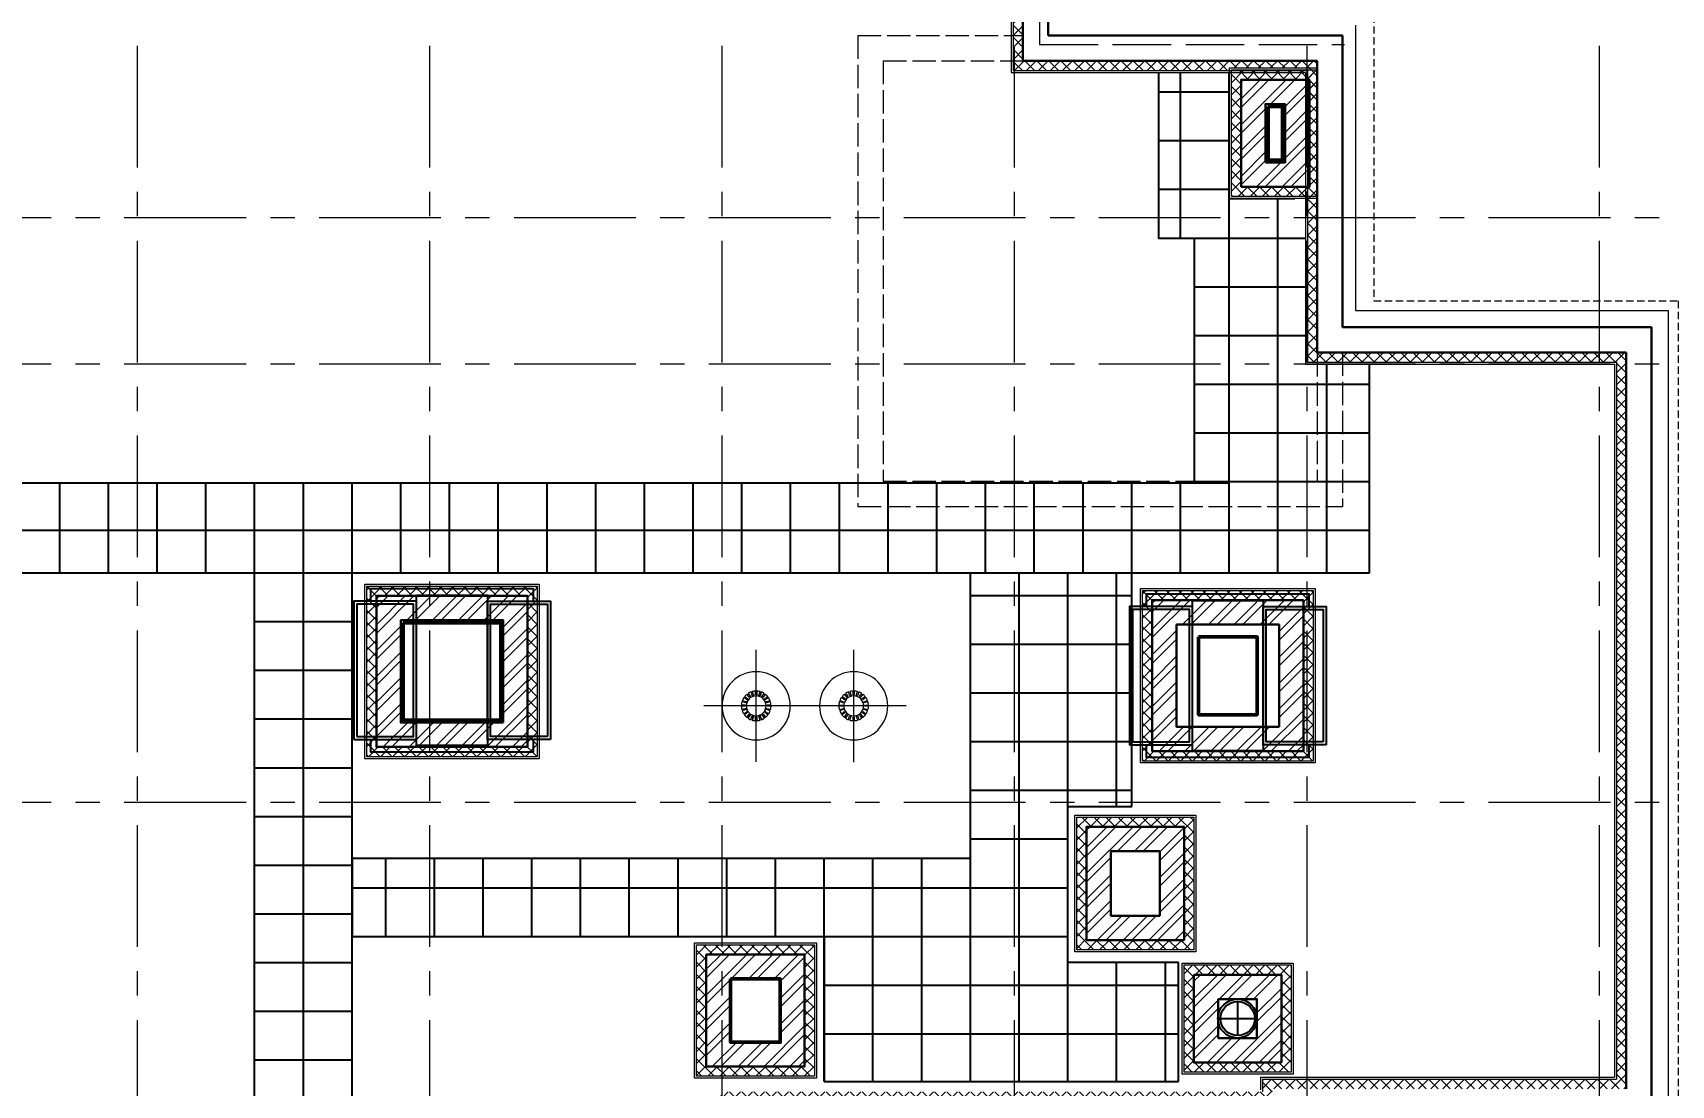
# Model space of a CAD drawing. Header units: millimetres. Extents: x -8689834 to 9419935, y 0 to 135940.
# Drawn here: x 199509 to 216321, y 91694 to 102498 of the extents above; entities that cross this region are included whole.
import ezdxf
from ezdxf import colors
from ezdxf.entities.mleader import LeaderData, LeaderLine
from ezdxf.math import Vec2, Vec3

# ---------------------------------------------------------------- set-up
doc = ezdxf.new("R2010")
doc.units = ezdxf.units.MM
doc.header["$MEASUREMENT"] = 0
for name, pattern in [('ACAD_ISO02W100', [15, 12, -3]), ('CENTER', [2, 1.25, -0.25, 0.25, -0.25]), ('DASH', [0.375, 0.25, -0.125])]:
    doc.linetypes.add(name, pattern=pattern)
doc.layers.get('0').update_dxf_attribs({"color": 250, "lineweight": 9})
for name, color, linetype, lineweight in [('АР_Воронки н', 82, 'Continuous', 9), ('АР_Карниз', 22, 'Continuous', 9), ('АР_Навесной фасад', 190, 'Continuous', 5), ('АР_Оси', 7, 'Continuous', 9), ('АР_Отметки', 250, 'Continuous', 15), ('АР_Парапет', 142, 'Continuous', 30), ('АР_Перегородки кирпич', 244, 'Continuous', 30), ('АР_Перегородки_кирпич_Штрих', 244, 'Continuous', 5), ('АР_Утеплитель', 154, 'Continuous', 9), ('АР_Штрих утеплитель', 24, 'Continuous', 13), ('ОБОРУДОВАНИЕ', 253, 'Continuous', 5), ('ПРОЕМЫ ОВ', 173, 'Continuous', 50), ('пунктир', 251, 'Continuous', 13)]:
    doc.layers.add(name, color=color, linetype=linetype, lineweight=lineweight)
for name, color, linetype in [('АР_Кровля дорожки', 245, 'Continuous'), ('М_0_ВД1', 1, 'Continuous'), ('М_дефлектор', 122, 'Continuous'), ('Тонкая', 7, 'Continuous')]:
    doc.layers.add(name, color=color, linetype=linetype)
doc.layers.get('0').freeze()
doc.styles.add('ISOCPEUR', font='isocpeur.ttf', dxfattribs={"width": 0.7})
pattern_1 = [(45, (-272544.9, -1e-11), (-61.871843, 61.871843), []), (135, (-272544.9, -1e-11), (-61.871843, -61.871843), [])]
pattern_2 = [(45, (-272544.9, -1e-11), (-132.58252, 132.58252), []), (45, (-272456.5, -1e-11), (-132.58252, 132.58252), [])]
pattern_3 = [(90, (246785.3, 120390.27), (-500, 0), []), (180, (246785.3, 120390.27), (-3e-14, -500), [])]

# ---------------------------------------------------------------- blocks, each defined once
blk = doc.blocks.new('_DotSmall')
at = {"color": 0, "linetype": 'ByBlock', "const_width": 0.5}
blk.add_lwpolyline([(-0.0625, 0, 1), (0.0625, 0, 1)], format="xyb", close=True, dxfattribs=at)
blk = doc.blocks.new('M_Сток крыши - Сетчатый фильтр 380 мм - Слив 200 мм 2-3193379-Кровля')
at = {"layer": 'ОБОРУДОВАНИЕ', "color": 3, "lineweight": 20, "flags": 128}
for points in [[(-152, 9), (-132, 9), (-112, 9)], [(-108, 31), (-127, 37), (-146, 44)], [(-142, 56), (-123, 49), (-104, 43)], [(-93, 63), (-109, 74), (-126, 86)], [(-118, 96), (-102, 85), (-86, 73)], [(-70, 88), (-82, 104), (-93, 120)], [(-83, 128), (-71, 112), (-59, 95)], [(-40, 105), (-46, 124), (-52, 143)], [(-40, 147), (-34, 128), (-28, 109)], [(-6, 112), (-6, 132), (-6, 152)], [(6, 152), (6, 132), (6, 112)], [(28, 109), (34, 128), (40, 147)], [(52, 143), (46, 124), (40, 105)], [(59, 95), (71, 112), (83, 128)], [(93, 120), (82, 104), (70, 88)], [(86, 73), (102, 85), (118, 96)], [(126, 86), (109, 74), (93, 63)], [(104, 43), (123, 49), (142, 56)], [(146, 44), (127, 37), (108, 31)], [(112, 9), (132, 9), (152, 9)], [(-112, -4), (-132, -4), (-152, -4)], [(-147, -38), (-128, -32), (-109, -26)], [(-106, -38), (-125, -44), (-144, -51)], [(-128, -82), (-112, -71), (-96, -59)], [(-88, -69), (-105, -81), (-121, -93)], [(-96, -118), (-84, -102), (-72, -86)], [(-62, -94), (-74, -110), (-86, -126)], [(-54, -143), (-48, -124), (-42, -104)], [(-29, -108), (-36, -128), (-42, -147)], [(-6, -152), (-6, -132), (-6, -112)], [(6, -112), (6, -132), (6, -152)], [(42, -147), (36, -128), (29, -108)], [(42, -104), (48, -124), (54, -143)], [(86, -126), (74, -110), (62, -94)], [(72, -86), (84, -102), (96, -118)], [(121, -93), (105, -81), (88, -69)], [(96, -59), (112, -71), (128, -82)], [(144, -51), (125, -44), (106, -38)], [(109, -26), (128, -32), (147, -38)], [(152, -4), (132, -4), (112, -4)]]:
    blk.add_lwpolyline(points, dxfattribs=at)
at = {"layer": 'ОБОРУДОВАНИЕ', "color": 3, "lineweight": 20}
for radius, start, end in [(350, 360, 180), (152, 163.3962, 176.5684), (152, 145.5443, 158.6195), (152, 127.775, 140.7677), (112, 175.3454, 180), (112, 157.4148, 163.893), (102, 360, 180), (112, 139.6161, 146.0938), (152, 110.0657, 122.9987), (112, 121.9295, 128.4067), (152, 92.388, 105.2896), (112, 104.3243, 110.801), (112, 86.7618, 93.2382), (152, 74.7104, 87.612), (112, 69.199, 75.6757), (152, 57.0013, 69.9343), (112, 51.5933, 58.0705), (112, 33.9062, 40.3839), (152, 39.2323, 52.225), (112, 16.107, 22.5852), (112, 360, 4.6546), (152, 21.3805, 34.4557), (152, 3.4316, 16.6038), (350, 180, 360), (152, 181.3452, 194.6195), (152, 199.3962, 212.7677), (152, 217.5443, 230.9987), (112, 180, 181.8238), (112, 193.4148, 199.893), (102, 180, 360), (112, 211.6161, 218.0938), (152, 235.775, 249.2896), (112, 229.9295, 236.4067), (112, 248.3243, 254.801), (152, 254.0657, 267.612), (112, 266.7618, 273.2382), (152, 272.388, 285.9343), (112, 285.199, 291.6757), (152, 290.7104, 304.225), (112, 303.5933, 310.0705), (112, 321.9062, 328.3839), (152, 309.0013, 322.4557), (112, 340.107, 346.5852), (112, 358.1762, 360), (152, 327.2323, 340.6038), (152, 345.3805, 358.6548)]:
    blk.add_arc((0, 0), radius, start, end, dxfattribs=at)
blk = doc.blocks.new('A$C357e6c43')
at = {"layer": 'АР_Воронки н', "flags": 128}
for points in [[(-152, 9), (-132, 9), (-112, 9)], [(-108, 31), (-127, 37), (-146, 44)], [(-142, 56), (-123, 49), (-104, 43)], [(-93, 63), (-109, 74), (-126, 86)], [(-118, 96), (-102, 85), (-86, 73)], [(-70, 88), (-82, 104), (-93, 120)], [(-83, 128), (-71, 112), (-59, 95)], [(-40, 105), (-46, 124), (-52, 143)], [(-40, 147), (-34, 128), (-28, 109)], [(-6, 112), (-6, 132), (-6, 152)], [(6, 152), (6, 132), (6, 112)], [(28, 109), (34, 128), (40, 147)], [(52, 143), (46, 124), (40, 105)], [(59, 95), (71, 112), (83, 128)], [(93, 120), (82, 104), (70, 88)], [(86, 73), (102, 85), (118, 96)], [(126, 86), (109, 74), (93, 63)], [(104, 43), (123, 49), (142, 56)], [(146, 44), (127, 37), (108, 31)], [(112, 9), (132, 9), (152, 9)], [(-112, -4), (-132, -4), (-152, -4)], [(-147, -38), (-128, -32), (-109, -26)], [(-106, -38), (-125, -44), (-144, -51)], [(-128, -82), (-112, -71), (-96, -59)], [(-88, -69), (-105, -81), (-121, -93)], [(-96, -118), (-84, -102), (-72, -86)], [(-62, -94), (-74, -110), (-86, -126)], [(-54, -143), (-48, -124), (-42, -104)], [(-29, -108), (-36, -128), (-42, -147)], [(-6, -152), (-6, -132), (-6, -112)], [(6, -112), (6, -132), (6, -152)], [(42, -147), (36, -128), (29, -108)], [(42, -104), (48, -124), (54, -143)], [(86, -126), (74, -110), (62, -94)], [(72, -86), (84, -102), (96, -118)], [(121, -93), (105, -81), (88, -69)], [(96, -59), (112, -71), (128, -82)], [(144, -51), (125, -44), (106, -38)], [(109, -26), (128, -32), (147, -38)], [(152, -4), (132, -4), (112, -4)]]:
    blk.add_lwpolyline(points, dxfattribs=at)
at = {"layer": 'АР_Воронки н'}
for radius, start, end in [(350, 0, 180), (350, 180, 0), (152, 163.3962, 176.5684), (152, 145.5443, 158.6195), (152, 127.775, 140.7677), (112, 175.3454, 180), (112, 180, 181.8238), (112, 157.4148, 163.893), (102, 0, 180), (102, 180, 0), (112, 139.6161, 146.0938), (152, 110.0657, 122.9987), (112, 121.9295, 128.4067), (152, 92.388, 105.2896), (112, 104.3243, 110.801), (112, 86.7618, 93.2382), (152, 74.7104, 87.612), (112, 69.199, 75.6757), (152, 57.0013, 69.9343), (112, 51.5933, 58.0705), (112, 33.9062, 40.3839), (152, 39.2323, 52.225), (112, 16.107, 22.5852), (112, 0, 4.6546), (112, 358.1762, 0), (152, 21.3805, 34.4557), (152, 3.4316, 16.6038), (152, 181.3452, 194.6195), (152, 199.3962, 212.7677), (152, 217.5443, 230.9987), (112, 193.4148, 199.893), (112, 211.6161, 218.0938), (152, 235.775, 249.2896), (112, 229.9295, 236.4067), (112, 248.3243, 254.801), (152, 254.0657, 267.612), (112, 266.7618, 273.2382), (152, 272.388, 285.9343), (112, 285.199, 291.6757), (152, 290.7104, 304.225), (112, 303.5933, 310.0705), (112, 321.9062, 328.3839), (152, 309.0013, 322.4557), (112, 340.107, 346.5852), (152, 327.2323, 340.6038), (152, 345.3805, 358.6548)]:
    blk.add_arc((0, 0), radius, start, end, dxfattribs=at)
blk = doc.blocks.new('A$C8068bb3d')
at = {"layer": 'АР_Оси', "linetype": 'CENTER', "ltscale": 1000}
for p, q in [((0, -576), (0, 576)), ((537, 0), (-537, 0))]:
    blk.add_line(p, q, dxfattribs=at)
blk = doc.blocks.new('A$Cd8bddbec')
at = {"color": 251, "linetype": 'ByBlock'}
for points in [[(-2, 175), (-2, -175)], [(-175, 0), (175, 0)]]:
    blk.add_lwpolyline(points, dxfattribs=at)
blk.add_circle((0, 0), 175, dxfattribs=at)
at = {"layer": 'М_дефлектор'}
blk.add_circle((-2, 0), 200, dxfattribs=at)
blk = doc.blocks.new('A$C608f0813')
at = {"layer": 'М_0_ВД1'}
for points in [[(-817, -575), (-294, -575), (-294, 575), (-817, 575)], [(-294, 625), (294, 625), (294, -625), (-294, -625)], [(818, -575), (294, -575), (294, 575), (818, 575)]]:
    blk.add_lwpolyline(points, close=True, dxfattribs=at)
at = {"layer": 'М_0_ВД1', "color": 251}
for points in [[(-792, -550), (-319, -550), (-319, 550), (-792, 550)], [(793, -550), (319, -550), (319, 550), (793, 550)]]:
    blk.add_lwpolyline(points, close=True, dxfattribs=at)
at = {"layer": 'М_0_ВД1', "color": 7}
for points in [[(677, 575), (677, 677), (-678, 677), (-678, 575)], [(-678, -575), (-678, -678), (677, -678), (677, -575)]]:
    blk.add_lwpolyline(points, dxfattribs=at)

msp = doc.modelspace()

# ---------------------------------------------------------------- hatches: boundary and pattern name
at = {"layer": 'АР_Кровля дорожки', "ltscale": 500}
h = msp.add_hatch(dxfattribs=at)
h.set_pattern_fill('ANSI37', color=256, scale=4000, angle=45, style=2, double=1)
h.set_pattern_definition(pattern_3)
h.paths.add_polyline_path([(211787.4, 97873.4), (212580.6, 96953.3), (213226.1, 96953.3)])
h.paths.add_polyline_path([(211787.4, 97873.4), (198355.6, 97873.4), (198355.6, 107890), (197355.6, 107890), (197355.6, 96953.3), (197355.6, 95012.3), (198355.6, 95017.7), (198355.6, 96953.3), (210854.6, 96953.3), (212580.6, 96953.3)])
h.paths.add_polyline_path([(213218.8, 96245.5), (213241.1, 96245.5), (213230, 96246.5)])
h.paths.add_polyline_path([(211504.9, 96953.3), (212036.8, 96953.3)], flags=17)
h = msp.add_hatch(dxfattribs=at)
h.set_pattern_fill('ANSI37', color=256, scale=4000, angle=45, style=2, double=1)
h.set_pattern_definition(pattern_3)
h.paths.add_polyline_path([(211059.2, 102089.4), (211787.4, 102089.4), (211787.4, 100795.5), (212569.2, 100795.5), (212569.2, 99095.7), (213226.1, 99095.7), (213226.1, 98373.4), (213226.1, 96953.3), (211427.9, 97873.4), (211427.9, 100389.6), (211059.2, 100389.6)])
h = msp.add_hatch(dxfattribs=at)
h.set_pattern_fill('ANSI37', color=256, scale=4000, angle=45, style=2, double=1)
h.set_pattern_definition([(90, (202785.3, 96953.27), (-500, 0), []), (180, (202785.3, 96953.27), (-3e-14, -500), [])])
h.paths.add_polyline_path([(202785.3, 96953.3), (201785.3, 96953.3), (201785.3, 94600.7), (202785.3, 94600.7)])
h.paths.add_polyline_path([(202785.3, 94600.7), (201785.3, 94600.7), (201785.3, 83461.8), (202785.3, 83461.8), (206549.2, 83461.8), (206549.2, 84161.8), (203853.7, 84161.8), (203853.7, 85952.2), (202785.3, 85952.2)])
at = {"layer": 'АР_Кровля дорожки', "ltscale": 120}
h = msp.add_hatch(dxfattribs=at)
h.set_pattern_fill('ANSI37', color=256, scale=4000, angle=45, double=1)
h.set_pattern_definition([(90, (207629.73, 93221.3), (-500, 0), []), (180, (207629.73, 93221.3), (-3e-14, -500), [])])
h.paths.add_polyline_path([(209126.3, 96953.3), (210786.7, 96953.3), (210786.7, 94554.8), (210131, 94554.8), (210131, 92955), (211265.8, 92955), (211265.8, 91731.7), (210096.7, 91731.7), (209096.7, 91731.7), (207629.7, 91731.7), (207629.7, 93221.3), (202785.3, 93221.3), (202785.3, 94019.7), (209126.3, 94019.7)])
at = {"layer": 'АР_Перегородки_кирпич_Штрих', "ltscale": 500}
h = msp.add_hatch(dxfattribs=at)
h.set_pattern_fill('ANSI32', color=256, scale=500)
h.set_pattern_definition(pattern_2)
h.paths.add_polyline_path([(212157.4, 101165.5), (212157.4, 101765.8), (212358.9, 101765.8), (212358.9, 101165.5)], flags=16)
h.paths.add_polyline_path([(211907.4, 100915.5), (211907.4, 102015.8), (212608.9, 102015.8), (212608.9, 100915.5)])
h = msp.add_hatch(dxfattribs=at)
h.set_pattern_fill('ANSI32', color=256, scale=500)
h.set_pattern_definition([(45, (-264984.88, -8322.96), (-132.58252, 132.58252), []), (45, (-264896.5, -8322.96), (-132.58252, 132.58252), [])])
h.paths.add_polyline_path([(204586.1, 95166), (203035.1, 95166), (203035.1, 96717), (204586.1, 96717)])
h.paths.add_polyline_path([(204336.1, 95416), (203285.1, 95416), (203285.1, 96467), (204336.1, 96467)], flags=16)
h = msp.add_hatch(dxfattribs=at)
h.set_pattern_fill('ANSI32', color=256, scale=500)
h.set_pattern_definition([(45, (-257024.56, -8366.98), (-132.58252, 132.58252), []), (45, (-256936.17, -8366.98), (-132.58252, 132.58252), [])])
h.paths.add_polyline_path([(212546.4, 95122), (210995.4, 95122), (210995.4, 96673), (212546.4, 96673)])
h.paths.add_polyline_path([(212296.4, 95372), (211245.4, 95372), (211245.4, 96423), (212296.4, 96423)], flags=16)
h = msp.add_hatch(dxfattribs=at)
h.set_pattern_fill('ANSI32', color=256, scale=500)
h.set_pattern_definition(pattern_2)
h.paths.add_polyline_path([(211322.4, 93184.3), (210322.4, 93184.3), (210322.4, 94347.1), (211322.4, 94347.1)])
h.paths.add_polyline_path([(211072.4, 93434.3), (210572.4, 93434.3), (210572.4, 94097.1), (211072.4, 94097.1)], flags=16)
h = msp.add_hatch(dxfattribs=at)
h.set_pattern_fill('ANSI32', color=256, scale=500)
h.set_pattern_definition(pattern_2)
h.paths.add_polyline_path([(206669.2, 92785.7), (207179.2, 92785.7), (207179.2, 92135.7), (206669.2, 92135.7)], flags=16)
h.paths.add_polyline_path([(206419.2, 93035.7), (207429.2, 93035.7), (207429.2, 91885.7), (206419.2, 91885.7)])
h = msp.add_hatch(dxfattribs=at)
h.set_pattern_fill('ANSI32', color=256, scale=500)
h.set_pattern_definition(pattern_2)
edge = h.paths.add_edge_path()
edge.add_arc((211870.6, 92378.5), 200, 180, 187.71982, ccw=False)
edge.add_arc((211870.6, 92378.5), 200, 172.28018, 180, ccw=False)
edge.add_line((211672.4, 92405.3), (211672.4, 92578.4))
edge.add_line((211672.4, 92578.4), (211867.2, 92578.4))
edge.add_arc((211870.6, 92378.5), 200, 89.05894, 90.94909, ccw=False)
edge.add_line((211873.8, 92578.4), (212070.6, 92578.5))
edge.add_line((212070.6, 92578.5), (212070.6, 92178.5))
edge.add_line((212070.6, 92178.5), (211759.4, 92178.4))
edge.add_line((211759.4, 92178.4), (211751.8, 91928.5))
edge.add_line((211751.8, 91928.5), (212320.6, 91928.5))
edge.add_line((212320.6, 91928.5), (212320.6, 92792.1))
edge.add_line((212320.6, 92792.1), (211829.4, 92792.1))
edge.add_line((211829.4, 92792.1), (211829.4, 92828.4))
edge.add_line((211829.4, 92828.4), (211422.4, 92828.4))
edge.add_line((211422.4, 92828.4), (211422.4, 91928.5))
edge.add_line((211422.4, 91928.5), (211624.5, 91928.5))
edge.add_line((211624.5, 91928.5), (211751.8, 91928.5))
edge.add_line((211751.8, 91928.5), (211759.4, 92178.4))
edge.add_line((211759.4, 92178.4), (211672.4, 92178.4))
edge.add_line((211672.4, 92178.4), (211672.4, 92351.6))
h.paths.add_polyline_path([(212320.6, 92828.5), (211829.4, 92828.4), (211829.4, 92792.1), (212320.6, 92792.1)])
at = {"layer": 'АР_Утеплитель', "ltscale": 500}
h = msp.add_hatch(dxfattribs=at)
h.set_pattern_fill('ANSI37', color=256, scale=700)
h.set_pattern_definition(pattern_1)
h.paths.add_polyline_path([(211907.4, 100915.5), (211907.4, 102015.8), (212608.9, 102015.8), (212608.9, 100915.5)], flags=16)
h.paths.add_polyline_path([(211807.4, 100815.5), (211807.4, 102115.8), (212689.2, 102115.8), (212689.2, 100815.5)])
h = msp.add_hatch(dxfattribs=at)
h.set_pattern_fill('ANSI37', color=256, scale=700)
h.set_pattern_definition([(45, (-264984.88, -8322.96), (-61.871843, 61.871843), []), (135, (-264984.88, -8322.96), (-61.871843, -61.871843), [])])
h.paths.add_polyline_path([(204686.1, 95066), (202935.1, 95066), (202935.1, 96817), (204686.1, 96817)])
h.paths.add_polyline_path([(204586.1, 95166), (203035.1, 95166), (203035.1, 96717), (204586.1, 96717)], flags=16)
h = msp.add_hatch(dxfattribs=at)
h.set_pattern_fill('ANSI37', color=256, scale=700)
h.set_pattern_definition([(45, (-257024.56, -8366.98), (-61.871843, 61.871843), []), (135, (-257024.56, -8366.98), (-61.871843, -61.871843), [])])
h.paths.add_polyline_path([(212646.4, 95022), (210895.4, 95022), (210895.4, 96773), (212646.4, 96773)])
h.paths.add_polyline_path([(212546.4, 95122), (210995.4, 95122), (210995.4, 96673), (212546.4, 96673)], flags=16)
h = msp.add_hatch(dxfattribs=at)
h.set_pattern_fill('ANSI37', color=256, scale=700)
h.set_pattern_definition(pattern_1)
h.paths.add_polyline_path([(211322.4, 93184.3), (210322.4, 93184.3), (210322.4, 94347.1), (211322.4, 94347.1)], flags=16)
h.paths.add_polyline_path([(211422.4, 93084.3), (210222.4, 93084.3), (210222.4, 94447.1), (211422.4, 94447.1)])
h = msp.add_hatch(dxfattribs=at)
h.set_pattern_fill('ANSI37', color=256, scale=700)
h.set_pattern_definition(pattern_1)
h.paths.add_polyline_path([(207529.2, 93135.7), (206319.2, 93135.7), (206319.2, 91785.7), (207529.2, 91785.7)])
h.paths.add_polyline_path([(207429.2, 93035.7), (207429.2, 91885.7), (206419.2, 91885.7), (206419.2, 93035.7)], flags=16)
h.paths.add_polyline_path([(207179.2, 92785.7), (207179.2, 92135.7), (206669.2, 92135.7), (206669.2, 92785.7)], flags=0)
h = msp.add_hatch(dxfattribs=at)
h.set_pattern_fill('ANSI37', color=256, scale=700)
h.set_pattern_definition(pattern_1)
h.paths.add_polyline_path([(211829.4, 92897.1), (211745.4, 92897.1), (211743.5, 92928.4), (211322.4, 92928.4), (211322.4, 91828.5), (211422.4, 91928.5), (211422.4, 92828.4), (211829.4, 92828.4)])
h.paths.add_polyline_path([(212420.6, 92928.5), (211829.7, 92928.4), (211829.7, 92897.1), (211829.5, 92828.4), (212320.6, 92828.5), (212320.6, 92792.1), (212420.6, 92792.1)])
h.paths.add_polyline_path([(211829.4, 92928.4), (211745.4, 92928.4), (211745.4, 92897.1), (211829.4, 92897.1)])
h.paths.add_polyline_path([(212420.6, 92792.1), (212320.6, 92792.1), (212320.6, 91928.5), (211422.4, 91928.5), (211322.4, 91828.5), (212420.6, 91828.5)])
at = {"layer": 'АР_Штрих утеплитель', "ltscale": 500}
h = msp.add_hatch(dxfattribs=at)
h.set_pattern_fill('ANSI37', color=256, scale=700)
h.set_pattern_definition(pattern_1)
h.paths.add_polyline_path([(218159.3, 127630.7), (215580.6, 127630.7), (215580.6, 127530.7), (218159.3, 127530.7)])
edge = h.paths.add_edge_path()
edge.add_line((215580.6, 127630.7), (209609.3, 127630.7))
edge.add_line((209609.3, 127630.7), (209609.3, 130631.1))
edge.add_line((209609.3, 130631.1), (200549.3, 130630.7))
edge.add_line((200549.3, 130630.7), (200549.3, 127122.7))
edge.add_line((200549.3, 127122.7), (200058.3, 127122.7))
edge.add_arc((201358, 116876.8), 10328, 97.22897, 132.48441)
edge.add_arc((199340.4, 119160.7), 7281.3, 132.91387, 150.37698)
edge.add_arc((199340.4, 119160.7), 7281.3, 150.37698, 180)
edge.add_line((192059.1, 119160.7), (192059.1, 118630.7))
edge.add_line((192059.1, 118630.7), (188549.3, 118630.7))
edge.add_line((188549.3, 118630.7), (188549.3, 106570.7))
edge.add_line((188549.3, 106570.7), (194489.2, 106570.7))
edge.add_line((194489.2, 106570.7), (194489.2, 82275.7))
edge.add_line((194489.2, 82275.7), (200999.4, 82275.7))
edge.add_line((200999.4, 82275.7), (200999.4, 82375.7))
edge.add_line((200999.4, 82375.7), (194589.2, 82375.7))
edge.add_line((194589.2, 82375.7), (194589.2, 106670.7))
edge.add_line((194589.2, 106670.7), (188649.3, 106670.7))
edge.add_line((188649.3, 106670.7), (188649.3, 118530.7))
edge.add_line((188649.3, 118530.7), (192159.1, 118530.7))
edge.add_line((192159.1, 118530.7), (192160.6, 119295.7))
edge.add_arc((199337.6, 119161.9), 7178.3, 150.18594, 178.93195, ccw=False)
edge.add_arc((199340.4, 119160.7), 7181.3, 133.07839, 150.18856, ccw=False)
edge.add_arc((201357.4, 116878.6), 10226.2, 97.26253, 132.60028, ccw=False)
edge.add_line((200064.7, 127022.7), (200649.3, 127022.7))
edge.add_line((200649.3, 127022.7), (200649.3, 130530.7))
edge.add_line((200649.3, 130530.7), (209509.3, 130530.7))
edge.add_line((209509.3, 130530.7), (209509.3, 127630.7))
edge.add_line((209509.3, 127630.7), (209509.3, 127530.7))
edge.add_line((209509.3, 127530.7), (215580.6, 127530.7))
edge.add_line((215580.6, 127530.7), (215580.6, 127630.7))
h = msp.add_hatch(dxfattribs=at)
h.set_pattern_fill('ANSI37', color=256, scale=700)
h.set_pattern_definition(pattern_1)
edge = h.paths.add_edge_path()
edge.add_line((212580.6, 102209.4), (209669.2, 102209.4))
edge.add_line((209669.2, 102209.4), (209669.2, 106135.5))
edge.add_line((209669.2, 106135.5), (210129.8, 106135.5))
edge.add_arc((209572.2, 115762.1), 9642.7, 273.31519, 288.17899)
edge.add_line((212580.6, 106600.7), (212580.6, 106711))
edge.add_arc((209588.9, 115579.9), 9359.8, 273.29543, 288.64047, ccw=False)
edge.add_line((210126.9, 106235.5), (209569.2, 106235.5))
edge.add_line((209569.2, 106235.5), (209569.2, 102209.4))
edge.add_line((209569.2, 102209.4), (209569.2, 102109.4))
edge.add_line((209569.2, 102109.4), (211787.4, 102109.4))
edge.add_line((211787.4, 102109.4), (211787.4, 102135.8))
edge.add_line((211787.4, 102135.8), (212580.6, 102135.8))
edge.add_line((212580.6, 102135.8), (212580.6, 102209.4))
h.paths.add_polyline_path([(212689.2, 102209.4), (212580.6, 102209.4), (212580.6, 102135.8), (212689.2, 102135.8)])
h = msp.add_hatch(dxfattribs=at)
h.set_pattern_fill('ANSI37', color=256, scale=700)
h.set_pattern_definition(pattern_1)
h.paths.add_polyline_path([(206669.2, 91525.7), (212226.4, 91525.7), (212226.4, 91655.7), (215859.3, 91655.7), (215859.3, 99215.7), (212689.2, 99215.7), (212689.2, 102135.8), (212589.2, 102135.8), (212589.2, 99115.7), (215759.3, 99115.7), (215759.3, 91755.7), (212126.4, 91755.7), (212126.4, 91625.7), (206569.2, 91625.7), (206569.2, 82845.7), (206669.2, 82845.7)])

# ---------------------------------------------------------------- linework, layer by layer
at = {"layer": 'АР_Карниз', "linetype": 'DASH', "ltscale": 300}
msp.add_lwpolyline([(210140.4, 105715.9), (210140.4, 102675.7), (213270.4, 102675.7), (213270.4, 99745.7), (216390.6, 99745.7), (216390.6, 91125.7), (212590.4, 91125.7), (212590.4, 86950.7), (246975.6, 86950.7), (246975.6, 82985.7)], dxfattribs=at)
at = {"layer": 'АР_Кровля дорожки', "ltscale": 120}
for p, q in [((211787.4, 100795.5), (212459.2, 100795.5)), ((211427.9, 97873.4), (211427.9, 100389.6)), ((213226.1, 96953.3), (213226.1, 99095.7))]:
    msp.add_line(p, q, dxfattribs=at)
at = {"layer": 'АР_Кровля дорожки', "ltscale": 100}
for p, q in [((211787.4, 97873.4), (198355.6, 97873.4)), ((198355.6, 96953.3), (213226.1, 96953.3)), ((201785.3, 83461.8), (201785.3, 96953.3)), ((202785.3, 85952.2), (202785.3, 96953.3)), ((209129.7, 94019.7), (209129.7, 96953.3)), ((210786.7, 94554.8), (210786.7, 96953.3)), ((210131, 92955), (210131, 94554.8)), ((210131, 94554.8), (210786.7, 94554.8)), ((209129.7, 94019.7), (202785.3, 94019.7)), ((202785.3, 94019.7), (202785.3, 93221.3)), ((202785.3, 93221.3), (207629.7, 93221.3)), ((207629.7, 93221.3), (207629.7, 91731.7)), ((211265.8, 92955), (210131, 92955)), ((211265.8, 91731.7), (211265.8, 92955)), ((207629.7, 91731.7), (211265.8, 91731.7))]:
    msp.add_line(p, q, dxfattribs=at)
at = {"layer": 'АР_Кровля дорожки', "ltscale": 120}
msp.add_lwpolyline([(211059.2, 102089.4), (211059.2, 100389.6), (211427.9, 100389.6)], dxfattribs=at)
at = {"layer": 'АР_Навесной фасад', "lineweight": 15, "ltscale": 100}
for p, q in [((213081.7, 102575.7), (213081.7, 99645.7)), ((213081.7, 99645.7), (216289.3, 99645.7)), ((216289.3, 99645.7), (216289.3, 91225.7))]:
    msp.add_line(p, q, dxfattribs=at)
at = {"layer": 'АР_Оси', "linetype": 'CENTER', "ltscale": 1000}
for p, q in [((200580.6, 134363.2), (200580.6, 78630.8)), ((203580.6, 134363.2), (203580.6, 78630.8)), ((206580.6, 134363.2), (206580.6, 55105.1)), ((209580.6, 134363.2), (209580.6, 78630.8)), ((212580.6, 134363.2), (212580.6, 78630.8)), ((215580.6, 134363.2), (215580.6, 78630.8)), ((182446.9, 100600.7), (265625.3, 100600.7)), ((182446.9, 99100.7), (265625.3, 99100.7)), ((182446.9, 94600.7), (265625.3, 94600.7))]:
    msp.add_line(p, q, dxfattribs=at)
at = {"layer": 'АР_Парапет', "ltscale": 500}
for p, q in [((209669.2, 106135.5), (209669.2, 102209.4)), ((209929.2, 105875.9), (209929.2, 102469.4)), ((209929.2, 102469.4), (212949.2, 102469.4)), ((212949.2, 102469.4), (212949.2, 99475.7)), ((209669.2, 102209.4), (212689.2, 102209.4)), ((212689.2, 102209.4), (212689.2, 99215.7)), ((212949.2, 99475.7), (216119.3, 99475.7)), ((216119.3, 99475.7), (216119.3, 91395.7)), ((212689.2, 99215.7), (215859.3, 99215.7)), ((215859.3, 99215.7), (215859.3, 91655.7))]:
    msp.add_line(p, q, dxfattribs=at)
at = {"layer": 'АР_Перегородки кирпич', "linetype": 'Continuous', "ltscale": 100}
for points in [[(211907.4, 100915.5), (211907.4, 102015.8), (212608.9, 102015.8), (212608.9, 100915.5)], [(212157.4, 101165.5), (212157.4, 101765.8), (212358.9, 101765.8), (212358.9, 101165.5)], [(204586.1, 95166), (203035.1, 95166), (203035.1, 96717), (204586.1, 96717)], [(212546.4, 95122), (210995.4, 95122), (210995.4, 96673), (212546.4, 96673)], [(204336.1, 95416), (203285.1, 95416), (203285.1, 96467), (204336.1, 96467)], [(212296.4, 95372), (211245.4, 95372), (211245.4, 96423), (212296.4, 96423)], [(211322.4, 93184.3), (210322.4, 93184.3), (210322.4, 94347.1), (211322.4, 94347.1)], [(211072.4, 93434.3), (210572.4, 93434.3), (210572.4, 94097.1), (211072.4, 94097.1)], [(206419.2, 93035.7), (207429.2, 93035.7), (207429.2, 91885.7), (206419.2, 91885.7)], [(211422.4, 92828.4), (212320.6, 92828.4), (212320.6, 91928.5), (211422.4, 91928.5)], [(207179.2, 92135.7), (206669.2, 92135.7), (206669.2, 92785.7), (207179.2, 92785.7)], [(206669.2, 92785.7), (207179.2, 92785.7), (207179.2, 92135.7), (206669.2, 92135.7)], [(212070.6, 92178.5), (211672.4, 92178.4), (211672.4, 92578.4), (212070.6, 92578.5)], [(211672.4, 92578.4), (212070.6, 92578.4), (212070.6, 92178.5), (211672.4, 92178.5)]]:
    msp.add_lwpolyline(points, close=True, dxfattribs=at)
at = {"layer": 'АР_Утеплитель', "ltscale": 500}
for points in [[(211787.4, 100795.5), (211787.4, 102135.8), (212689.2, 102135.8), (212689.2, 100795.5)], [(211807.4, 100815.5), (211807.4, 102115.8), (212689.2, 102115.8), (212689.2, 100815.5)], [(204706.1, 95046), (202915.1, 95046), (202915.1, 96837), (204706.1, 96837)], [(204686.1, 95066), (202935.1, 95066), (202935.1, 96817), (204686.1, 96817)], [(204686.1, 95066), (202935.1, 95066), (202935.1, 96817), (204686.1, 96817)], [(212666.4, 95002), (210875.4, 95002), (210875.4, 96793), (212666.4, 96793)], [(212646.4, 95022), (210895.4, 95022), (210895.4, 96773), (212646.4, 96773)], [(211442.4, 93064.3), (210202.4, 93064.3), (210202.4, 94467.1), (211442.4, 94467.1)], [(211422.4, 93084.3), (210222.4, 93084.3), (210222.4, 94447.1), (211422.4, 94447.1)], [(206299.2, 93155.7), (207549.2, 93155.7), (207549.2, 91765.7), (206299.2, 91765.7)], [(206319.2, 93135.7), (207529.2, 93135.7), (207529.2, 91785.7), (206319.2, 91785.7)], [(211302.4, 92948.4), (212440.6, 92948.4), (212440.6, 91808.5), (211302.4, 91808.5)], [(211322.4, 92928.4), (212420.6, 92928.4), (212420.6, 91828.5), (211322.4, 91828.5)]]:
    msp.add_lwpolyline(points, close=True, dxfattribs=at)
at = {"layer": 'АР_Штрих утеплитель', "ltscale": 500}
for p, q in [((209549.2, 106255.5), (209549.2, 102089.4)), ((209569.2, 106235.5), (209569.2, 102109.4)), ((209549.2, 102089.4), (212569.2, 102089.4)), ((209569.2, 102109.4), (212589.2, 102109.4)), ((212569.2, 102089.4), (212569.2, 99095.7)), ((212589.2, 102109.4), (212589.2, 99115.7)), ((212569.2, 99095.7), (215739.3, 99095.7)), ((212589.2, 99115.7), (215759.3, 99115.7)), ((215739.3, 99095.7), (215739.3, 91775.7)), ((215759.3, 99115.7), (215759.3, 91755.7)), ((212106.4, 91775.7), (215739.3, 91775.7)), ((212106.4, 91775.7), (212106.4, 91645.7)), ((212126.4, 91755.7), (215759.3, 91755.7)), ((212126.4, 91755.7), (212126.4, 91625.7))]:
    msp.add_line(p, q, dxfattribs=at)
at = {"layer": 'ПРОЕМЫ ОВ', "ltscale": 500}
for points in [[(212183.5, 101740.8), (212333.9, 101740.8), (212333.9, 101191), (212183.5, 101191)], [(203310.6, 96441.5), (204310.6, 96441.5), (204310.6, 95441.5), (203310.6, 95441.5)], [(211470.9, 96297.5), (212070.9, 96297.5), (212070.9, 95497.5), (211470.9, 95497.5)], [(206669.2, 92785.7), (207179.2, 92785.7), (207179.2, 92135.7), (206669.2, 92135.7)]]:
    msp.add_lwpolyline(points, close=True, dxfattribs=at)
at = {"layer": 'пунктир', "linetype": 'ACAD_ISO02W100', "ltscale": 50}
for p, q in [((209839.2, 105875.9), (209839.2, 102375.7)), ((209839.2, 102375.7), (212969.2, 102375.7))]:
    msp.add_line(p, q, dxfattribs=at)
at = {"layer": 'пунктир', "linetype": 'ACAD_ISO02W100', "ltscale": 20}
for p, q in [((207974.2, 102469.4), (207974.2, 97635.7)), ((207974.2, 102469.4), (209669.2, 102469.4)), ((208234.2, 102209.4), (212689.2, 102209.4)), ((208234.2, 102209.4), (208234.2, 97895.7)), ((212689.2, 102209.4), (212689.2, 97895.7)), ((212949.2, 99215.7), (212949.2, 97635.7)), ((208234.2, 97895.7), (212689.2, 97895.7)), ((207974.2, 97635.7), (212949.2, 97635.7))]:
    msp.add_line(p, q, dxfattribs=at)

# ---------------------------------------------------------------- block references
at = {"layer": 'М_0_ВД1', "xscale": 1.234188990825688, "yscale": 1.234188990825688, "zscale": 1.234188990825688}
for p in [(203810.4, 95952.7), (211770.9, 95897.5)]:
    msp.add_blockref('A$C608f0813', p, dxfattribs=at)
at = {"layer": 'М_дефлектор'}
msp.add_blockref('A$Cd8bddbec', (211872.4, 92378.4), dxfattribs=at)
at = {"layer": 'Тонкая', "lineweight": 13, "ltscale": 500}
for p in [(206931.5, 95588.2), (207932.1, 95587.7)]:
    msp.add_blockref('A$C8068bb3d', p, dxfattribs=at)
at = {"layer": 'Тонкая', "ltscale": 500}
for name, p in [('A$C357e6c43', (206931.5, 95588.3)), ('M_Сток крыши - Сетчатый фильтр 380 мм - Слив 200 мм 2-3193379-Кровля', (206932.1, 95587.7)), ('M_Сток крыши - Сетчатый фильтр 380 мм - Слив 200 мм 2-3193379-Кровля', (207932.1, 95587.7)), ('A$C357e6c43', (207932.1, 95587.7))]:
    msp.add_blockref(name, p, dxfattribs=at)

# ---------------------------------------------------------------- leaders
at = {"layer": 'АР_Отметки'}
ml = msp.add_multileader_mtext('Standard', dxfattribs=at)
ml.set_content('Л.4', color=256, style='ISOCPEUR')
ml.set_leader_properties(color=256, linetype='Continuous', lineweight=-1)
ml.set_arrow_properties(name='DOTSMALL')
ml.build(insert=Vec2(0, 0))
ml.multileader.update_dxf_attribs({"has_text_frame": 1, "text_left_attachment_type": 4, "text_right_attachment_type": 4, "dogleg_length": 100, "arrow_head_size": 180})
ctx = ml.context
ctx.base_point, ctx.char_height, ctx.arrow_head_size, ctx.landing_gap_size, ctx.plane_origin = Vec3(492034.9, 129862.6), 250, 180, 50, Vec3(520155.4, 117704.9)
ctx.left_attachment, ctx.right_attachment = 4, 4
notes = []
notes.append((ctx, [(0, (0, 0, 0), (0, 0), (1, 0), 1, [])]))
ctx.mtext.insert, ctx.mtext.width, ctx.mtext.line_spacing_style, ctx.mtext.flow_direction = Vec3(492084.9, 130195.9), 852.697, 2, 5
ml = msp.add_multileader_mtext('Standard', dxfattribs=at)
ml.set_content('Л.4', color=256, style='ISOCPEUR')
ml.set_leader_properties(color=256, linetype='Continuous', lineweight=-1)
ml.set_arrow_properties(name='DOTSMALL')
ml.build(insert=Vec2(0, 0))
ml.multileader.update_dxf_attribs({"has_text_frame": 1, "text_left_attachment_type": 4, "text_right_attachment_type": 4, "dogleg_length": 100, "arrow_head_size": 180})
ctx = ml.context
ctx.base_point, ctx.char_height, ctx.arrow_head_size, ctx.landing_gap_size, ctx.plane_origin = Vec3(354034, 129862.6), 250, 180, 50, Vec3(382154.5, 117704.9)
ctx.left_attachment, ctx.right_attachment = 4, 4
notes.append((ctx, [(0, (0, 0, 0), (0, 0), (1, 0), 1, [])]))
ctx.mtext.insert, ctx.mtext.width, ctx.mtext.line_spacing_style, ctx.mtext.flow_direction = Vec3(354084, 130195.9), 852.697, 2, 5
ml = msp.add_multileader_mtext('Standard', dxfattribs=at)
ml.set_content('Л.4', color=256, style='ISOCPEUR')
ml.set_leader_properties(color=256, linetype='Continuous', lineweight=-1)
ml.set_arrow_properties(name='DOTSMALL')
ml.build(insert=Vec2(0, 0))
ml.multileader.update_dxf_attribs({"has_text_frame": 1, "text_left_attachment_type": 4, "text_right_attachment_type": 4, "dogleg_length": 100, "arrow_head_size": 180})
ctx = ml.context
ctx.base_point, ctx.char_height, ctx.arrow_head_size, ctx.landing_gap_size, ctx.plane_origin = Vec3(219490, 129862.6), 250, 180, 50, Vec3(247610.5, 117704.9)
ctx.left_attachment, ctx.right_attachment = 4, 4
notes.append((ctx, [(0, (0, 0, 0), (0, 0), (1, 0), 1, [])]))
ctx.mtext.insert, ctx.mtext.width, ctx.mtext.line_spacing_style, ctx.mtext.flow_direction = Vec3(219540, 130195.9), 852.697, 2, 5
for ctx, leaders in notes:
    for number, flags, end, landing, length, lines in leaders:
        leader = LeaderData()
        leader.index, (leader.has_last_leader_line, leader.has_dogleg_vector, leader.attachment_direction) = number, flags
        leader.last_leader_point, leader.dogleg_vector, leader.dogleg_length = Vec3(end), Vec3(landing), length
        for number, points, colour, breaks in lines:
            line = LeaderLine()
            line.index, line.vertices, line.color, line.breaks = number, Vec3.list(points), colors.encode_raw_color(colour), breaks
            leader.lines.append(line)
        ctx.leaders.append(leader)

doc.saveas('drawing.dxf')
